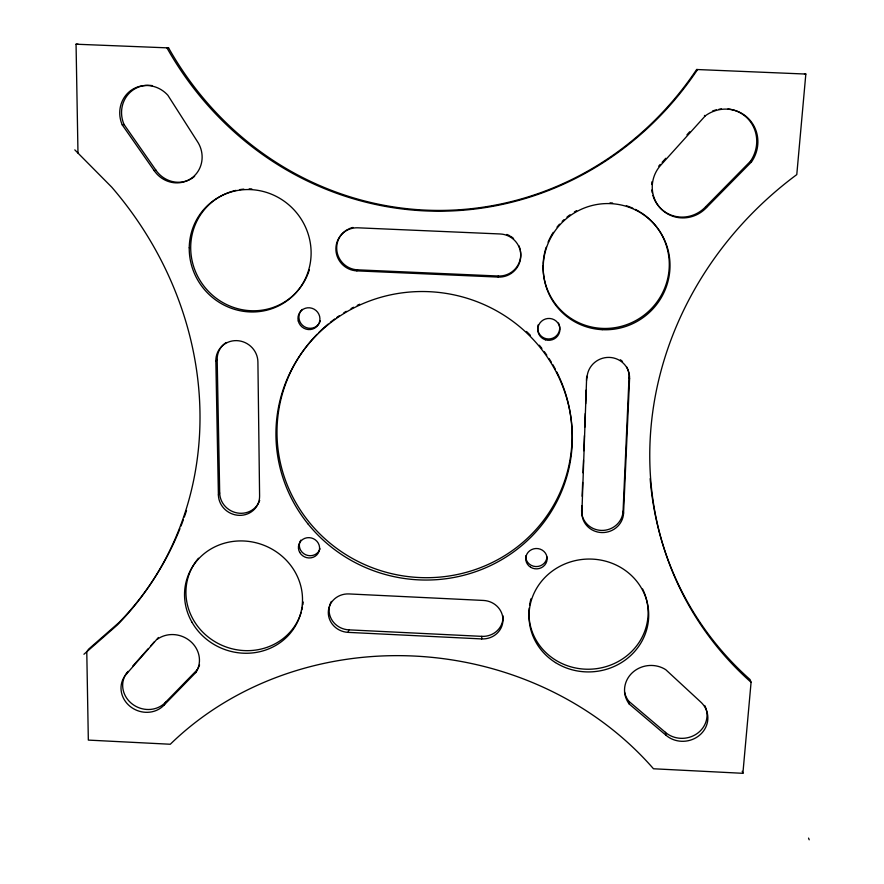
<?xml version="1.0" encoding="UTF-8"?>
<svg xmlns="http://www.w3.org/2000/svg" width="884" height="884" viewBox="0 0 884 884"><rect width="100%" height="100%" fill="white"/><g stroke="black" fill="none" stroke-linecap="round" stroke-linejoin="round"><path stroke-width="1.33" d="M626.657 366.838A21.249 20.686 -18.3 0 1 629.043 377.291L629.563 378.794L623.563 513.206A20.862 19.956 -8.1 0 1 601.916 532.566A20.862 19.956 -8.1 0 1 581.904 512.112L581.76 505.913M582.125 496.256L582.655 482.465M583.02 472.818L583.495 460.398M583.86 450.752L584.434 435.58M584.744 427.303L585.274 413.513M585.639 403.855L586.158 390.065M586.534 380.418L586.689 376.275L581.904 512.112M623.563 513.206L623.076 511.14L629.043 377.291M481.681 638.922A20.398 19.26 4.1 0 0 502.941 620.678A20.398 19.26 4.1 0 0 483.449 600.446L349.058 593.938A20.365 19.172 14 0 0 328.307 612.159A20.365 19.172 14 0 0 348.119 632.369L481.681 638.922L481.813 636.358A20.31 19.183 4.1 0 0 502.93 615.739M498.2 277.079A21.603 21.559 -35.9 0 0 520.764 256.471A21.603 21.559 -35.9 0 0 500.189 233.973L357.898 227.807A21.724 21.315 49.4 0 0 335.898 248.404A21.724 21.315 49.4 0 0 356.849 270.869L498.2 277.079L498.267 276.018A21.514 21.459 -37.7 0 0 520.477 251.067M179.938 528.709A344.76 312.759 41.2 0 1 118.997 622.535L88.577 649.188L86.776 651.773L88.334 740.096L170.292 744.251A317.058 283.388 7.2 0 1 653.486 768.771L742.891 773.312L751.08 682.282A352.55 324.351 -29.9 0 1 796.782 174.601L805.832 74.057L804.451 73.913M348.119 632.369L348.826 629.85A20.277 19.105 14 0 1 331.367 601.396M128.058 671.376L126.423 674.061A24.597 22.542 22.2 0 0 129.959 706.283A24.597 22.542 22.2 0 0 164.126 705.012L195.751 672.591L197.088 669.917A25.934 23.945 22 0 0 199.552 664.945M164.126 705.012L165.595 702.216L197.088 669.917M126.423 674.061L158.435 637.486M218.403 494.963L215.851 360.97A21.326 20.465 36.5 0 1 236.547 340.627A21.326 20.465 36.5 0 1 257.907 361.965L259.598 496.034A20.796 19.713 26 0 1 239.321 515.35A20.796 19.713 26 0 1 218.403 494.963L219.696 492.985L217.177 359.545A21.238 20.376 36.6 0 1 226.171 342.528M356.849 270.869L357.545 269.83A21.625 21.216 49.6 0 1 347.81 229.387M132.6 666.271L148.037 648.9M150.766 645.828L154.402 641.74M662.116 162.347L665.796 158.269M686.956 134.821L689.719 131.76M705.333 115.793L660.956 164.954A32.2 31.183 -49.9 0 0 661.961 209.74A32.2 31.183 -49.9 0 0 706.57 207.508L751.499 161.905A34.432 33.084 -52.9 0 0 748.372 118.456A34.432 33.084 -52.9 0 0 705.333 115.793L704.438 115.45M215.851 360.97L217.177 359.545M652.878 195.364A32.045 31.05 -50 0 0 705.675 206.745L750.383 161.352A34.266 32.94 -53 0 0 727.952 108.964M83.936 654.259L117.318 625.021A346.318 314.019 41.1 0 0 111.771 187.198L74.808 149.871M154.214 170.678A27.36 26.056 56.9 0 0 191.066 178.535A27.36 26.056 56.9 0 0 197.243 141.285L167.85 95.24A29.161 27.603 59.3 0 0 131.97 89.737A29.161 27.603 59.3 0 0 122.235 124.865L154.214 170.678L155.849 170.093A27.238 25.934 57 0 0 194.635 176.314M122.235 124.865L124.036 124.489L155.849 170.093M168.59 47.902L166.977 47.924A334.373 316.505 -89.8 0 0 697.509 69.626L696.636 69.504A332.727 314.991 -89.8 0 1 168.59 47.902L76.057 44.211L77.98 153.065M76.057 44.211L78.09 44.2M696.636 69.504L805.832 74.057M357.545 269.83L498.267 276.018M348.826 629.85L481.813 636.358M750.383 161.352L751.499 161.905M705.675 206.745L706.57 207.508M624.535 692.039A26.056 24.222 -6.1 0 0 628.756 701.233L665.387 732.339L666.039 735.278A24.774 22.873 -7.1 0 0 700.979 733.941A24.774 22.873 -7.1 0 0 700.305 701.62L665.74 669.674A26.166 24.321 -6.1 0 0 632.215 672.823A26.166 24.321 -6.1 0 0 629.253 704.051L666.039 735.278M808.551 838.098L809.191 839.8M751.08 682.282L750.052 679.542A350.937 323.003 -29.9 0 1 650.149 478.686M742.24 771.246L742.891 773.312M628.756 701.233L629.253 704.051M587.02 377.777A21.349 20.774 -18.2 0 1 609.153 357.401A21.349 20.774 -18.2 0 1 629.563 378.794M157.429 639.176A26.045 24.034 22 0 1 190.601 641.441A26.045 24.034 22 0 1 195.751 672.591M186.524 510.51A344.76 312.759 41.2 0 1 184.303 517.063M183.375 519.67A344.76 312.759 41.2 0 1 180.944 526.135M559.616 377.954A147.761 143.44 12.8 0 1 501.394 557.627A147.761 143.44 12.8 0 1 309.975 523.14A147.761 143.44 12.8 0 1 317.091 334.262M319.025 332.318A147.761 143.44 12.8 0 1 328.185 324.063M330.307 322.34A147.761 143.44 12.8 0 1 334.671 319.002M336.914 317.389A147.761 143.44 12.8 0 1 339.191 315.809M343.854 312.77A147.761 143.44 12.8 0 1 346.241 311.323M351.07 308.56A147.761 143.44 12.8 0 1 353.523 307.245M357.247 305.378A147.761 143.44 12.8 0 1 359.733 304.195M526.477 331.478A147.761 143.44 12.8 0 1 530.345 335.257M539.306 345.213A147.761 143.44 12.8 0 1 541.881 348.44M544.378 351.755A147.761 143.44 12.8 0 1 546.787 355.147M549.097 358.617A147.761 143.44 12.8 0 1 551.307 362.142M552.732 364.528A147.761 143.44 12.8 0 1 555.417 369.357M556.677 371.799A147.761 143.44 12.8 0 1 559.053 376.717M641.276 212.801A63.56 62.377 -37.8 0 1 635.055 320.969A63.56 62.377 -37.8 0 1 543.096 264.835M543.152 263.476A63.56 62.377 -37.8 0 1 546.157 247.299M548.08 242.139A63.56 62.377 -37.8 0 1 553.274 232.337M557.019 227.133A63.56 62.377 -37.8 0 1 559.517 224.171M562.191 221.387A63.56 62.377 -37.8 0 1 564.047 219.63M566.964 217.121A63.56 62.377 -37.8 0 1 570.058 214.779M574.39 211.939A63.56 62.377 -37.8 0 1 576.622 210.668M610.037 202.867A63.56 62.377 -37.8 0 1 612.579 203.033M626.358 205.762A63.56 62.377 -37.8 0 1 632.8 208.204M635.309 209.386A63.56 62.377 -37.8 0 1 640.126 212.072M309.312 269.918A61.869 59.714 48.7 0 1 207.53 290.383A61.869 59.714 48.7 0 1 235.973 190.369M239.862 189.618A61.869 59.714 48.7 0 1 243.829 189.132M249.178 188.889A61.869 59.714 48.7 0 1 251.829 188.944M301.168 612.402A59.206 55.46 20.9 0 1 217.961 643.386A59.206 55.46 20.9 0 1 198.502 558.235M303.19 602.026A59.206 55.46 20.9 0 1 302.881 604.667M302.438 607.286A59.206 55.46 20.9 0 1 301.864 609.872M642.624 589.02A59.604 56.2 -3.9 0 1 598.49 668.37A59.604 56.2 -3.9 0 1 529.24 607.971M529.582 605.308A59.604 56.2 -3.9 0 1 531.03 598.722M348.804 228.89A21.625 21.216 49.6 0 1 353.036 227.453M518.864 245.697A21.514 21.459 -37.7 0 1 520.267 249.973M506.841 234.448A21.514 21.459 -37.7 0 1 509.913 235.884M510.875 236.459A21.514 21.459 -37.7 0 1 513.571 238.503M259.697 500.388A20.708 19.636 26.1 0 1 237.166 512.941A20.708 19.636 26.1 0 1 219.696 492.985M623.076 511.14A20.774 19.879 -8.1 0 1 601.518 530.422A20.774 19.879 -8.1 0 1 581.606 510.046M620.369 359.766A21.249 20.686 -18.3 0 1 622.502 361.49M652.226 192.723A32.045 31.05 -50 0 1 651.795 189.994M651.652 184.513A32.045 31.05 -50 0 1 651.95 181.739M658.713 166.203A32.045 31.05 -50 0 1 660.271 164.38M712.548 111.03A34.266 32.94 -53 0 1 716.316 109.837M718.88 109.285A34.266 32.94 -53 0 1 721.466 108.931M558.533 323.091A11.039 10.873 -16.3 0 1 550.975 338.727A11.039 10.873 -16.3 0 1 537.682 327.621M537.77 326.671A11.039 10.873 -16.3 0 1 538.201 324.815M320.384 320.726A11.061 10.752 38.3 0 1 304.229 326.594A11.061 10.752 38.3 0 1 302.251 309.422M320.03 548.732A10.619 10.067 18.9 0 1 305.676 554.754A10.619 10.067 18.9 0 1 300.825 540.124M546.953 556.964A10.641 10.144 -0.8 0 1 535.781 566.567A10.641 10.144 -0.8 0 1 525.704 555.948M165.595 702.216A24.487 22.454 22.2 0 1 134.158 705.355A24.487 22.454 22.2 0 1 124.743 676.26M125.296 675.221A24.487 22.454 22.2 0 1 127.285 672.271M704.725 705.487A24.664 22.785 -7.1 0 1 696.769 733.808A24.664 22.785 -7.1 0 1 665.387 732.339M124.036 124.489A29.028 27.481 59.4 0 1 126.777 96.135A29.028 27.481 59.4 0 1 152.225 85.615M308.262 524.245A148.413 144.037 12.8 0 0 562.102 490.222A148.413 144.037 12.8 0 0 402.076 292.869A148.413 144.037 12.8 0 0 308.262 524.245M602.181 329.677A63.847 62.654 -37.5 0 0 663.597 237.973A63.847 62.654 -37.5 0 0 554.047 232.326A63.847 62.654 -37.5 0 0 602.181 329.677M189.242 247.774A62.156 59.979 48.6 0 0 279.93 305.212A62.156 59.979 48.6 0 0 281.366 199.32A62.156 59.979 48.6 0 0 189.242 247.774M191.983 622.248A59.46 55.681 20.9 0 0 294.151 628.005A59.46 55.681 20.9 0 0 244.426 541.019A59.46 55.681 20.9 0 0 191.983 622.248M555.472 662.569A59.858 56.421 -3.8 0 0 648.569 618.899A59.858 56.421 -3.8 0 0 562.556 564.986A59.858 56.421 -3.8 0 0 555.472 662.569M545.406 339.799A11.094 10.917 -16.1 0 0 559.705 327.047A11.094 10.917 -16.1 0 0 541.461 321.301A11.094 10.917 -16.1 0 0 545.406 339.799M298.284 321.014A11.105 10.796 38.2 0 0 316.582 326.737A11.105 10.796 38.2 0 0 311.997 308.273A11.105 10.796 38.2 0 0 298.284 321.014M299.72 552.423A10.663 10.111 18.9 0 0 318.085 553.329A10.663 10.111 18.9 0 0 309.201 537.649A10.663 10.111 18.9 0 0 299.72 552.423M530.61 567.23A10.685 10.177 -0.8 0 0 547.108 559.218A10.685 10.177 -0.8 0 0 531.593 549.616A10.685 10.177 -0.8 0 0 530.61 567.23"/></g></svg>
